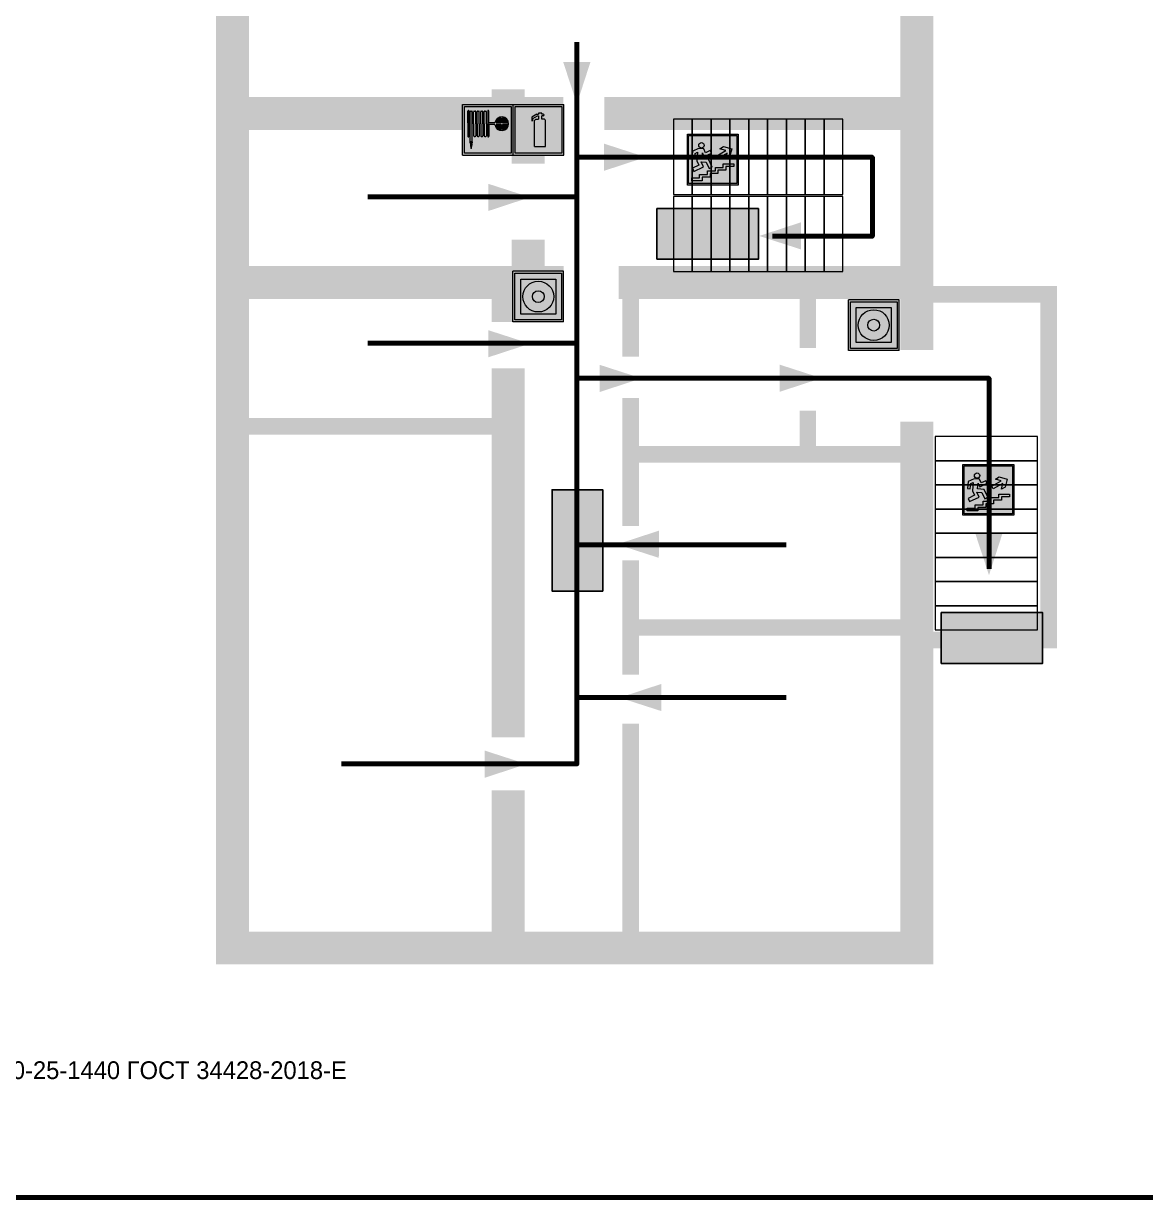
# Model space of a CAD drawing. Header units: millimetres. Extents: x 13810 to 67229, y 12374 to 21950.
# Drawn here: x 22652.4 to 22829.3, y 19873.2 to 20058.4 of the extents above; entities that cross this region are included whole.
import ezdxf

# ---------------------------------------------------------------- set-up
doc = ezdxf.new("R2010")
doc.units = ezdxf.units.MM
doc.layers.add('План_Штампы', color=7, linetype='Continuous')
doc.styles.add('обычный', font='arial.ttf')

# ---------------------------------------------------------------- blocks, each defined once
blk = doc.blocks.new('A$C7B4425F7')
at = {"true_color": 0xffffff}
blk.add_hatch(color=7, dxfattribs=at).paths.add_polyline_path([(0, 0), (-16, 0), (-16, -8), (0, -8)])
h = blk.add_hatch(color=126)
h.paths.add_polyline_path([(-0.2, -0.2), (-15.8, -0.2), (-15.8, -7.8), (-0.2, -7.8)])
h.paths.add_polyline_path([(-11.76, -2.03), (-11.76, -3.66), (-11.17, -3.66, -0.568275), (-11.17, -6.18), (-12.58, -6.18), (-12.58, -2.03)], flags=16)
h.paths.add_polyline_path([(-13.33, -4.12, -0.495768), (-13.59, -6.18), (-15.03, -6.18), (-15.03, -2.03), (-13.59, -2.03, -0.487973)], flags=16)
h.paths.add_polyline_path([(-10.25, -2.03), (-9.48, -2.03), (-9.48, -6.18), (-10.25, -6.18)], flags=16)
h.paths.add_polyline_path([(-13.84, -3.69), (-14.24, -3.69), (-14.24, -3.03), (-13.9, -3.03, -0.692621)], flags=0)
h.paths.add_polyline_path([(-9.15, -2.03), (-8.4, -2.03), (-8.04, -3.07), (-7.68, -2.03), (-6.93, -2.03), (-7.64, -4.1), (-6.93, -6.18), (-7.68, -6.18), (-8.04, -5.14), (-8.4, -6.18), (-9.15, -6.18), (-8.44, -4.1)], flags=16)
h.paths.add_polyline_path([(-11.76, -4.46), (-11.42, -4.46, -0.692621), (-11.36, -5.12), (-11.76, -5.12)], flags=0)
h.paths.add_polyline_path([(-13.9, -5.2), (-14.24, -5.2), (-14.24, -4.55), (-13.84, -4.55, -0.708038)], flags=0)
edge = h.paths.add_edge_path(flags=16)
edge.add_ellipse((-5.51, -4.08), major_axis=(0, 2.05), ratio=0.586184, start_angle=0, end_angle=360)
edge = h.paths.add_edge_path(flags=0)
edge.add_ellipse((-5.51, -4.08), major_axis=(0, 1.14), ratio=0.454828, start_angle=0, end_angle=360)
h.paths.add_polyline_path([(-4.13, -4.96, 0.377264), (-3.48, -4.52, 0.0555), (-3.16, -2.03), (-1.66, -2.03), (-1.66, -4.96), (-0.96, -4.96), (-0.96, -7.01), (-1.75, -7.01), (-1.75, -6.18), (-3.3, -6.18), (-3.3, -7.02), (-4.13, -7.02)], flags=16)
h.paths.add_polyline_path([(-2.73, -2.91), (-2.28, -2.91), (-2.28, -4.96), (-3.05, -4.96, 0.079136)], flags=0)
at = {"color": 126}
blk.add_lwpolyline([(-16, -8), (0, -8), (0, 0), (-16, 0)], close=True, dxfattribs=at)
blk = doc.blocks.new('A$C54414219')
at = {"true_color": 0xffffff}
h = blk.add_hatch(color=7, dxfattribs=at)
h.paths.add_polyline_path([(2.39, -9.45), (2.39, -18.3), (11.23, -18.3), (11.23, -9.45)], flags=0)
h.paths.add_polyline_path([(10.71, -13.87, -1), (2.92, -13.87, -1)], flags=0)
h.paths.add_polyline_path([(8.3, -13.87, -1), (5.33, -13.87, -1)], flags=0)
h.paths.add_polyline_path([(0.41, -7.47), (0.41, -20.27), (13.21, -20.27), (13.21, -7.47)])
h.paths.add_polyline_path([(0.92, -19.77), (12.71, -19.77), (12.71, -7.98), (0.92, -7.98)], flags=16)
h.paths.add_polyline_path([(11.23, -9.45), (11.23, -18.3), (2.39, -18.3), (2.39, -9.45)], flags=0)
at = {"lineweight": 5}
h = blk.add_hatch(color=242, dxfattribs=at)
h.paths.add_polyline_path([(12.71, -7.98), (0.92, -7.98), (0.92, -19.77), (12.71, -19.77)])
h.paths.add_polyline_path([(11.23, -18.3), (2.39, -18.3), (2.39, -9.45), (11.23, -9.45)], flags=16)
h.paths.add_polyline_path([(10.71, -13.87, -1), (2.92, -13.87, -1)], flags=0)
h.paths.add_polyline_path([(8.3, -13.87, -1), (5.33, -13.87, -1)], flags=0)
at = {"true_color": 0xffffff}
h = blk.add_hatch(color=7, dxfattribs=at)
h.paths.add_polyline_path([(2.39, -9.45), (2.39, -18.3), (11.23, -18.3), (11.23, -9.45)])
h.paths.add_polyline_path([(10.71, -13.87, -1), (2.92, -13.87, -1)], flags=16)
h.paths.add_polyline_path([(8.3, -13.87, -1), (5.33, -13.87, -1)], flags=0)
at = {"lineweight": 5}
h = blk.add_hatch(color=242, dxfattribs=at)
h.paths.add_polyline_path([(2.92, -13.87, 1), (10.71, -13.87, 1)])
h.paths.add_polyline_path([(8.3, -13.87, -1), (5.33, -13.87, -1)], flags=16)
at = {"color": 242, "lineweight": 5}
for p, q in [((0.41, -20.27), (0.41, -7.47)), ((0.41, -7.47), (13.21, -7.47)), ((0.41, -7.47), (13.21, -7.47)), ((13.21, -20.27), (13.21, -7.47)), ((0.41, -20.27), (13.21, -20.27))]:
    blk.add_line(p, q, dxfattribs=at)
for points in [[(0.92, -7.98), (12.71, -7.98), (12.71, -19.77), (0.92, -19.77)], [(2.39, -9.45), (11.23, -9.45), (11.23, -18.3), (2.39, -18.3)]]:
    blk.add_lwpolyline(points, close=True, dxfattribs=at)
for radius in [3.89, 1.49]:
    blk.add_circle((6.81, -13.87), radius, dxfattribs=at)
blk = doc.blocks.new('A$C37112FD5')
at = {"true_color": 0xf5f5ff}
h = blk.add_hatch(color=7, dxfattribs=at)
h.dxf.hatch_style = 1
h.paths.add_polyline_path([(12.8, -7.4), (0, -7.4), (0, -20.2), (12.8, -20.2)])
h.paths.add_polyline_path([(12.29, -7.91), (12.29, -19.69), (0.51, -19.69), (0.51, -7.91)], flags=16)
h.paths.add_polyline_path([(4.98, -9.04, -0.42597), (5.17, -9.22), (5.17, -12.25), (5.17, -15.29, -0.432244), (4.98, -15.47), (4.83, -15.47, -0.42597), (4.64, -15.29), (4.64, -12.25), (4.64, -9.22, -0.432244), (4.83, -9.04)], flags=0)
h.paths.add_polyline_path([(4.28, -9.22), (4.28, -12.25), (4.28, -15.29, -0.432244), (4.09, -15.47), (3.94, -15.47, -0.42597), (3.75, -15.29), (3.75, -12.25), (3.75, -9.22, -0.432244), (3.94, -9.04), (4.09, -9.04, -0.42597)], flags=0)
h.paths.add_polyline_path([(5.72, -9.04), (5.87, -9.04, -0.42597), (6.06, -9.22), (6.06, -12.25), (6.06, -15.29, -0.432244), (5.87, -15.47), (5.72, -15.47, -0.42597), (5.53, -15.29), (5.53, -12.25), (5.53, -9.22, -0.432244)], flags=0)
h.paths.add_polyline_path([(6.42, -8.9), (6.5, -8.9, -0.42597), (6.69, -9.08), (6.69, -12.03), (8.21, -12.03, -15.824349), (8.21, -12.47), (6.69, -12.47), (6.69, -15.42, -0.432244), (6.5, -15.6), (6.42, -15.6)], flags=0)
h.paths.add_polyline_path([(3.39, -9.22), (3.39, -12.25), (3.39, -15.29, -0.432244), (3.2, -15.47), (3.05, -15.47, -0.42597), (2.85, -15.29), (2.85, -12.25), (2.85, -9.22, -0.432244), (3.05, -9.04), (3.2, -9.04, -0.42597)], flags=0)
h.paths.add_polyline_path([(2.5, -9.22), (2.5, -16.71), (1.96, -16.71), (1.96, -9.22, -0.432244), (2.15, -9.04), (2.31, -9.04, -0.42597)], flags=0)
h.paths.add_polyline_path([(1.61, -8.9), (1.61, -15.6), (1.57, -15.6, -0.42597), (1.37, -15.42), (1.37, -12.03), (1.37, -9.09, -0.432244), (1.57, -8.9)], flags=0)
h.paths.add_polyline_path([(9.76, -10.81), (9.76, -12.03), (8.49, -12.03, -0.336371)], flags=0)
h.paths.add_polyline_path([(8.49, -12.47), (9.76, -12.47), (9.76, -13.7, -0.336371)], flags=0)
h.paths.add_polyline_path([(10.11, -10.81, -0.336371), (11.38, -12.03), (10.11, -12.03)], flags=0)
h.paths.add_polyline_path([(10.11, -12.47), (11.38, -12.47, -0.336371), (10.11, -13.7)], flags=0)
h.paths.add_polyline_path([(2.5, -16.84), (2.5, -17.05), (1.97, -17.05), (1.97, -16.84)], flags=0)
h.paths.add_polyline_path([(2.5, -17.24, -0.033778), (2.24, -18.6, -0.033778), (1.97, -17.24)], flags=0)
h = blk.add_hatch(color=242)
h.dxf.hatch_style = 1
h.paths.add_polyline_path([(12.29, -7.91), (0.51, -7.91), (0.51, -19.69), (12.29, -19.69)])
h.paths.add_polyline_path([(6.42, -15.6), (6.42, -8.9), (6.5, -8.9, -0.42597), (6.69, -9.08), (6.69, -12.03), (8.21, -12.03, -15.824349), (8.21, -12.47), (6.69, -12.47), (6.69, -15.42, -0.432244), (6.5, -15.6)], flags=16)
h.paths.add_polyline_path([(5.87, -15.47), (5.72, -15.47, -0.42597), (5.53, -15.29), (5.53, -12.25), (5.53, -9.22, -0.432244), (5.72, -9.04), (5.87, -9.04, -0.42597), (6.06, -9.22), (6.06, -12.25), (6.06, -15.29, -0.432244)], flags=16)
h.paths.add_polyline_path([(4.98, -15.47), (4.83, -15.47, -0.42597), (4.64, -15.29), (4.64, -12.25), (4.64, -9.22, -0.432244), (4.83, -9.04), (4.98, -9.04, -0.42597), (5.17, -9.22), (5.17, -12.25), (5.17, -15.29, -0.432244)], flags=16)
h.paths.add_polyline_path([(4.09, -15.47), (3.94, -15.47, -0.42597), (3.75, -15.29), (3.75, -12.25), (3.75, -9.22, -0.432244), (3.94, -9.04), (4.09, -9.04, -0.42597), (4.28, -9.22), (4.28, -12.25), (4.28, -15.29, -0.432244)], flags=16)
h.paths.add_polyline_path([(3.2, -15.47), (3.05, -15.47, -0.42597), (2.85, -15.29), (2.85, -12.25), (2.85, -9.22, -0.432244), (3.05, -9.04), (3.2, -9.04, -0.42597), (3.39, -9.22), (3.39, -12.25), (3.39, -15.29, -0.432244)], flags=16)
h.paths.add_polyline_path([(2.5, -17.05), (1.97, -17.05), (1.97, -16.84), (2.5, -16.84)], flags=16)
h.paths.add_polyline_path([(2.5, -17.24, -0.033778), (2.24, -18.6, -0.033778), (1.97, -17.24)], flags=16)
h.paths.add_polyline_path([(2.5, -16.71), (1.96, -16.71), (1.96, -9.22, -0.432244), (2.15, -9.04), (2.31, -9.04, -0.42597), (2.5, -9.22)], flags=16)
h.paths.add_polyline_path([(1.61, -15.6), (1.57, -15.6, -0.42597), (1.37, -15.42), (1.37, -12.03), (1.37, -9.09, -0.432244), (1.57, -8.9), (1.61, -8.9)], flags=16)
h.paths.add_polyline_path([(8.49, -12.47), (9.76, -12.47), (9.76, -13.7, -0.336371)], flags=0)
h.paths.add_polyline_path([(10.11, -13.7), (10.11, -12.47), (11.38, -12.47, -0.336371)], flags=0)
h.paths.add_polyline_path([(8.49, -12.03, -0.336371), (9.76, -10.81), (9.76, -12.03)], flags=0)
h.paths.add_polyline_path([(10.11, -12.03), (10.11, -10.81, -0.336371), (11.38, -12.03)], flags=0)
h = blk.add_hatch(color=7, dxfattribs=at)
h.dxf.hatch_style = 1
h.paths.add_polyline_path([(1.61, -8.9), (1.57, -8.9, 0.432244), (1.37, -9.09), (1.37, -12.03), (1.37, -15.42, 0.42597), (1.57, -15.6), (1.61, -15.6)])
h.paths.add_polyline_path([(2.5, -9.22, 0.42597), (2.31, -9.04), (2.15, -9.04, 0.432244), (1.96, -9.22), (1.96, -16.71), (2.5, -16.71)])
h.paths.add_polyline_path([(2.5, -16.84), (1.97, -16.84), (1.97, -17.05), (2.5, -17.05)])
h.paths.add_polyline_path([(2.5, -17.24), (1.97, -17.24, 0.033778), (2.24, -18.6, 0.033778)])
h.paths.add_polyline_path([(3.39, -12.25), (3.39, -9.22, 0.42597), (3.2, -9.04), (3.05, -9.04, 0.432244), (2.85, -9.22), (2.85, -12.25), (2.85, -15.29, 0.42597), (3.05, -15.47), (3.2, -15.47, 0.432244), (3.39, -15.29)])
h.paths.add_polyline_path([(4.28, -12.25), (4.28, -9.22, 0.42597), (4.09, -9.04), (3.94, -9.04, 0.432244), (3.75, -9.22), (3.75, -12.25), (3.75, -15.29, 0.42597), (3.94, -15.47), (4.09, -15.47, 0.432244), (4.28, -15.29)])
h.paths.add_polyline_path([(5.17, -12.25), (5.17, -9.22, 0.42597), (4.98, -9.04), (4.83, -9.04, 0.432244), (4.64, -9.22), (4.64, -12.25), (4.64, -15.29, 0.42597), (4.83, -15.47), (4.98, -15.47, 0.432244), (5.17, -15.29)])
h.paths.add_polyline_path([(6.06, -12.25), (6.06, -9.22, 0.42597), (5.87, -9.04), (5.72, -9.04, 0.432244), (5.53, -9.22), (5.53, -12.25), (5.53, -15.29, 0.42597), (5.72, -15.47), (5.87, -15.47, 0.432244), (6.06, -15.29)])
h.paths.add_polyline_path([(6.69, -12.47), (8.21, -12.47, 15.824349), (8.21, -12.03), (6.69, -12.03), (6.69, -9.08, 0.42597), (6.5, -8.9), (6.42, -8.9), (6.42, -15.6), (6.5, -15.6, 0.432244), (6.69, -15.42)])
h.paths.add_polyline_path([(8.49, -12.47), (9.76, -12.47), (9.76, -13.7, -0.336371)], flags=16)
h.paths.add_polyline_path([(8.49, -12.03, -0.336371), (9.76, -10.81), (9.76, -12.03)], flags=16)
h.paths.add_polyline_path([(10.11, -12.47), (11.38, -12.47, -0.336371), (10.11, -13.7)], flags=16)
h.paths.add_polyline_path([(10.11, -12.03), (10.11, -10.81, -0.336371), (11.38, -12.03)], flags=16)
h = blk.add_hatch(color=242)
h.dxf.hatch_style = 1
h.paths.add_polyline_path([(9.76, -10.81, 0.336371), (8.49, -12.03), (9.76, -12.03)])
h.paths.add_polyline_path([(10.11, -10.81), (10.11, -12.03), (11.38, -12.03, 0.336371)])
h.paths.add_polyline_path([(11.38, -12.47), (10.11, -12.47), (10.11, -13.7, 0.336371)])
h.paths.add_polyline_path([(9.76, -12.47), (8.49, -12.47, 0.336371), (9.76, -13.7)])
at = {"color": 242, "lineweight": 5}
for p, q in [((0, -20.2), (0, -7.4)), ((0, -7.4), (12.8, -7.4)), ((12.8, -20.2), (12.8, -7.4)), ((1.37, -12.03), (1.37, -9.08)), ((1.57, -8.9), (1.61, -8.9)), ((1.61, -8.9), (1.61, -15.6)), ((1.96, -16.71), (1.96, -9.22)), ((2.15, -9.04), (2.31, -9.04)), ((2.5, -16.71), (2.5, -9.22)), ((2.85, -12.25), (2.85, -9.22)), ((3.05, -9.04), (3.2, -9.04)), ((3.39, -12.25), (3.39, -9.22)), ((3.75, -12.25), (3.75, -9.22)), ((3.94, -9.04), (4.09, -9.04)), ((4.28, -12.25), (4.28, -9.22)), ((4.64, -12.25), (4.64, -9.22)), ((4.83, -9.04), (4.98, -9.04)), ((5.17, -12.25), (5.17, -9.22)), ((5.53, -12.25), (5.53, -9.22)), ((5.72, -9.04), (5.87, -9.04)), ((6.06, -12.25), (6.06, -9.22)), ((6.42, -8.9), (6.42, -15.6)), ((6.5, -8.9), (6.42, -8.9)), ((6.69, -12.03), (6.69, -9.08)), ((9.76, -10.81), (9.76, -12.03)), ((10.11, -10.81), (10.11, -12.03)), ((1.37, -12.03), (1.37, -15.42)), ((2.85, -12.25), (2.85, -15.29)), ((3.39, -12.25), (3.39, -15.29)), ((3.75, -12.25), (3.75, -15.29)), ((4.28, -12.25), (4.28, -15.29)), ((4.64, -12.25), (4.64, -15.29)), ((5.17, -12.25), (5.17, -15.29)), ((5.53, -12.25), (5.53, -15.29)), ((6.06, -12.25), (6.06, -15.29)), ((8.21, -12.03), (6.69, -12.03)), ((8.21, -12.47), (6.69, -12.47)), ((6.69, -12.47), (6.69, -15.42)), ((9.76, -12.03), (8.49, -12.03)), ((9.76, -12.47), (8.49, -12.47)), ((9.76, -12.47), (9.76, -13.7)), ((11.38, -12.03), (10.11, -12.03)), ((11.38, -12.47), (10.11, -12.47)), ((10.11, -12.47), (10.11, -13.7)), ((1.57, -15.6), (1.61, -15.6)), ((1.96, -16.71), (2.5, -16.71)), ((1.97, -16.84), (2.5, -16.84)), ((1.97, -17.05), (1.97, -16.84)), ((2.5, -17.05), (1.97, -17.05)), ((1.97, -17.24), (2.5, -17.24)), ((2.5, -16.84), (2.5, -17.05)), ((3.05, -15.47), (3.2, -15.47)), ((3.94, -15.47), (4.09, -15.47)), ((4.83, -15.47), (4.98, -15.47)), ((5.72, -15.47), (5.87, -15.47)), ((6.42, -15.6), (6.5, -15.6)), ((0, -20.2), (12.8, -20.2))]:
    blk.add_line(p, q, dxfattribs=at)
blk.add_lwpolyline([(0.51, -7.91), (12.29, -7.91), (12.29, -19.69), (0.51, -19.69)], close=True, dxfattribs=at)
for centre, radius, start, end in [((1.56, -9.09), 0.182, 87.1027, 180.6071), ((2.15, -9.22), 0.182, 87.1027, 180.6071), ((2.32, -9.22), 0.182, 359.3929, 92.8973), ((3.04, -9.22), 0.182, 87.1027, 180.6071), ((3.21, -9.22), 0.182, 359.3929, 92.8973), ((3.93, -9.22), 0.182, 87.1027, 180.6071), ((4.1, -9.22), 0.182, 359.3929, 92.8973), ((4.82, -9.22), 0.182, 87.1027, 180.6071), ((4.99, -9.22), 0.182, 359.3929, 92.8973), ((5.71, -9.22), 0.182, 87.1027, 180.6071), ((5.88, -9.22), 0.182, 359.3929, 92.8973), ((6.51, -9.09), 0.182, 359.3929, 92.8973), ((9.93, -12.25), 1.74, 187.2319, 172.7681), ((9.93, -12.25), 1.46, 96.9927, 171.3585), ((9.93, -12.25), 1.46, 8.6415, 83.0073), ((9.93, -12.25), 1.46, 188.6415, 263.0073), ((9.93, -12.25), 1.46, 276.9927, 351.3585), ((1.56, -15.42), 0.182, 179.3929, 272.8973), ((12.17, -15.98), 10.27, 187.041, 194.7793), ((-7.7, -15.98), 10.27, 345.2207, 352.959), ((3.04, -15.29), 0.182, 179.3929, 272.8973), ((3.21, -15.29), 0.182, 267.1027, 0.6071), ((3.93, -15.29), 0.182, 179.3929, 272.8973), ((4.1, -15.29), 0.182, 267.1027, 0.6071), ((4.82, -15.29), 0.182, 179.3929, 272.8973), ((4.99, -15.29), 0.182, 267.1027, 0.6071), ((5.71, -15.29), 0.182, 179.3929, 272.8973), ((5.88, -15.29), 0.182, 267.1027, 0.6071), ((6.51, -15.42), 0.182, 267.1027, 0.6071)]:
    blk.add_arc(centre, radius, start, end, dxfattribs=at)
blk = doc.blocks.new('A$C32E8229D')
at = {"true_color": 0xffffff}
blk.add_hatch(color=7, dxfattribs=at).paths.add_polyline_path([(0, 0), (0, -8), (16, -8), (16, 0)])
h = blk.add_hatch(color=126)
h.paths.add_polyline_path([(0.2, -0.2), (15.8, -0.2), (15.8, -7.8), (0.2, -7.8)])
h.paths.add_polyline_path([(13.49, -2.05), (12.08, -2.05), (11.37, -2.63, 0.162397), (11.29, -2.84), (11.29, -3.63), (10.35, -3.63), (10.35, -4.05), (11.68, -4.05), (11.68, -3.48), (12.26, -4.28), (11.29, -5.1), (11.29, -6.78), (11.85, -6.78), (11.85, -5.44), (12.8, -4.64), (12.8, -5.94), (14.46, -5.94), (14.46, -5.39), (13.45, -5.39), (13.45, -3.97), (12.46, -2.59), (13.15, -2.59), (13.69, -3.34), (14.18, -3)], flags=16)
h.paths.add_polyline_path([(10.74, -1.82, 1), (11.8, -1.82, 1)], flags=16)
h.paths.add_polyline_path([(9.39, -3.59), (5.99, -3.59), (6.56, -3.03), (5.91, -3.03), (5.1, -3.83), (5.91, -4.64), (6.56, -4.64), (5.99, -4.09), (9.39, -4.09)], flags=16)
h.paths.add_polyline_path([(4.29, -1.08), (1.72, -1.08), (1.72, -6.6), (4.29, -6.6)], flags=16)
at = {"color": 126}
blk.add_lwpolyline([(16, -8), (0, -8), (0, 0), (16, 0)], close=True, dxfattribs=at)
blk = doc.blocks.new('вверх')
at = {"lineweight": 0, "true_color": 0xffffff}
h = blk.add_hatch(color=7, dxfattribs=at)
h.dxf.hatch_style = 1
h.paths.add_polyline_path([(40999.03, -4475.37), (41000.53, -4474.51), (40999.62, -4474.22), (41000.2, -4473.88), (41001.48, -4474.22), (41001.13, -4475.49), (41000.55, -4475.82), (41000.76, -4474.91), (40999.27, -4475.77)], flags=0)
h.paths.add_polyline_path([(40998.09, -4474.5), (40998.28, -4474.89), (40997.14, -4475.43), (40996.89, -4474.92), (40996.87, -4474.87), (40996.8, -4475.75), (40997.81, -4475.85), (40998.41, -4477.11), (40997.94, -4477.33), (40997.47, -4476.34), (40996.66, -4476.28), (40997.03, -4477.06), (40995.52, -4477.78), (40995.29, -4477.28), (40996.32, -4476.79), (40996, -4476.11), (40996.09, -4474.77), (40995.72, -4474.94), (40995.64, -4475.77), (40995.2, -4475.72), (40995.3, -4474.63), (40995.33, -4474.61), (40996.23, -4474.19), (40997.09, -4474.25), (40997.37, -4474.84)], flags=0)
h.paths.add_polyline_path([(40997.14, -4473.68, -1), (40996.29, -4473.68, -1)], flags=0)
h.paths.add_polyline_path([(41000.58, -4477.58), (41000.58, -4477.03), (41001.81, -4477.03), (41001.81, -4476.6), (41000.15, -4476.6), (41000.15, -4477.16), (40998.9, -4477.16), (40998.9, -4477.72), (40997.65, -4477.72), (40997.65, -4478.27), (40996.41, -4478.27), (40996.41, -4478.82), (40995.17, -4478.82), (40995.17, -4479.25), (40995.41, -4479.25), (40996.84, -4479.25), (40996.84, -4478.69), (40998.09, -4478.69), (40998.09, -4478.13), (40999.32, -4478.13), (40999.32, -4477.58)], flags=0)
h.paths.add_polyline_path([(41002.49, -4471.94), (40994.49, -4471.94), (40994.49, -4479.94), (41002.49, -4479.94)])
h.paths.add_polyline_path([(41002.28, -4479.72), (40994.69, -4479.72), (40994.69, -4472.14), (41002.28, -4472.14)], flags=16)
h.paths.add_polyline_path([(41001.81, -4476.6), (41001.81, -4477.03), (41000.58, -4477.03), (41000.58, -4477.58), (40999.32, -4477.58), (40999.32, -4478.13), (40998.09, -4478.13), (40998.09, -4478.69), (40996.84, -4478.69), (40996.84, -4479.25), (40995.17, -4479.25), (40995.17, -4478.82), (40996.41, -4478.82), (40996.41, -4478.27), (40997.65, -4478.27), (40997.65, -4477.72), (40998.9, -4477.72), (40998.9, -4477.16), (41000.15, -4477.16), (41000.15, -4476.6)], flags=0)
at = {"lineweight": 0}
h = blk.add_hatch(color=126, dxfattribs=at)
h.dxf.hatch_style = 1
h.paths.add_polyline_path([(40994.69, -4479.72), (41002.28, -4479.72), (41002.28, -4472.14), (40994.69, -4472.14)])
h.paths.add_polyline_path([(40999.03, -4475.37), (41000.53, -4474.51), (40999.62, -4474.22), (41000.2, -4473.88), (41001.48, -4474.22), (41001.13, -4475.49), (41000.55, -4475.82), (41000.76, -4474.91), (40999.27, -4475.77)], flags=16)
h.paths.add_polyline_path([(40997.09, -4474.25), (40997.37, -4474.84), (40998.09, -4474.5), (40998.28, -4474.89), (40997.14, -4475.43), (40996.89, -4474.92), (40996.87, -4474.87), (40996.8, -4475.75), (40997.81, -4475.85), (40998.41, -4477.11), (40997.94, -4477.33), (40997.47, -4476.34), (40996.66, -4476.28), (40997.03, -4477.06), (40995.52, -4477.78), (40995.29, -4477.28), (40996.32, -4476.79), (40996, -4476.11), (40996.09, -4474.77), (40995.72, -4474.94), (40995.64, -4475.77), (40995.2, -4475.72), (40995.3, -4474.63), (40995.33, -4474.61), (40996.23, -4474.19)], flags=16)
h.paths.add_polyline_path([(40996.29, -4473.68, -1), (40997.14, -4473.68, -1)], flags=16)
h.paths.add_polyline_path([(40997.65, -4477.72), (40998.9, -4477.72), (40998.9, -4477.16), (41000.15, -4477.16), (41000.15, -4476.6), (41001.81, -4476.6), (41001.81, -4477.03), (41000.58, -4477.03), (41000.58, -4477.58), (40999.32, -4477.58), (40999.32, -4478.13), (40998.09, -4478.13), (40998.09, -4478.69), (40996.84, -4478.69), (40996.84, -4479.25), (40995.17, -4479.25), (40995.17, -4478.82), (40996.41, -4478.82), (40996.41, -4478.27), (40997.65, -4478.27)], flags=16)
at = {"lineweight": 0, "true_color": 0xffffff}
h = blk.add_hatch(color=7, dxfattribs=at)
h.dxf.hatch_style = 1
h.paths.add_polyline_path([(40997.14, -4473.68, 1), (40996.29, -4473.68, 1)])
h.paths.add_polyline_path([(40998.28, -4474.89), (40998.09, -4474.5), (40997.37, -4474.84), (40997.09, -4474.25), (40996.23, -4474.19), (40995.33, -4474.61), (40995.3, -4474.63), (40995.2, -4475.72), (40995.64, -4475.77), (40995.72, -4474.94), (40996.09, -4474.77), (40996, -4476.11), (40996.32, -4476.79), (40995.29, -4477.28), (40995.52, -4477.78), (40997.03, -4477.06), (40996.66, -4476.28), (40997.47, -4476.34), (40997.94, -4477.33), (40998.41, -4477.11), (40997.81, -4475.85), (40996.8, -4475.75), (40996.87, -4474.87), (40996.89, -4474.92), (40997.14, -4475.43)])
h.paths.add_polyline_path([(40998.09, -4478.13), (40999.32, -4478.13), (40999.32, -4477.58), (41000.58, -4477.58), (41000.58, -4477.03), (41001.81, -4477.03), (41001.81, -4476.6), (41000.15, -4476.6), (41000.15, -4477.16), (40998.9, -4477.16), (40998.9, -4477.72), (40997.65, -4477.72), (40997.65, -4478.27), (40996.41, -4478.27), (40996.41, -4478.82), (40995.17, -4478.82), (40995.17, -4479.25), (40995.41, -4479.25), (40996.84, -4479.25), (40996.84, -4478.69), (40998.09, -4478.69)])
h.paths.add_polyline_path([(40999.03, -4475.37), (40999.27, -4475.77), (41000.76, -4474.91), (41000.55, -4475.82), (41001.13, -4475.49), (41001.48, -4474.22), (41000.2, -4473.88), (40999.62, -4474.22), (41000.53, -4474.51)])
at = {"color": 126, "lineweight": 0}
for points in [[(40994.49, -4471.94), (41002.49, -4471.94), (41002.49, -4479.94), (40994.49, -4479.94)], [(40994.69, -4472.14), (41002.28, -4472.14), (41002.28, -4479.72), (40994.69, -4479.72)]]:
    blk.add_lwpolyline(points, close=True, dxfattribs=at)
for points in [[(40996.89, -4474.92), (40997.14, -4475.43), (40998.28, -4474.89), (40998.09, -4474.5), (40997.37, -4474.84), (40997.09, -4474.25), (40996.23, -4474.19), (40995.33, -4474.61), (40995.3, -4474.63), (40995.2, -4475.72), (40995.64, -4475.77), (40995.72, -4474.94), (40996.09, -4474.77), (40996, -4476.11), (40996.32, -4476.79), (40995.29, -4477.28), (40995.52, -4477.78), (40997.03, -4477.06), (40996.66, -4476.28), (40997.47, -4476.34), (40997.94, -4477.33), (40998.41, -4477.11), (40997.81, -4475.85), (40996.8, -4475.75), (40996.87, -4474.87), (40996.89, -4474.92)], [(41001.48, -4474.22), (41001.13, -4475.49), (41000.55, -4475.82), (41000.76, -4474.91), (40999.27, -4475.77), (40999.03, -4475.37), (41000.53, -4474.51), (40999.62, -4474.22), (41000.2, -4473.88), (41001.48, -4474.22)], [(40995.41, -4479.25), (40995.17, -4479.25), (40995.17, -4478.82), (40996.41, -4478.82), (40996.41, -4478.27), (40997.65, -4478.27), (40997.65, -4477.72), (40998.9, -4477.72), (40998.9, -4477.16), (41000.15, -4477.16), (41000.15, -4476.6), (41001.81, -4476.6), (41001.81, -4477.03), (41000.58, -4477.03), (41000.58, -4477.58), (40999.32, -4477.58), (40999.32, -4478.13), (40998.09, -4478.13), (40998.09, -4478.69), (40996.84, -4478.69), (40996.84, -4479.25), (40995.17, -4479.25)]]:
    blk.add_lwpolyline(points, dxfattribs=at)
blk.add_circle((40996.71, -4473.68), 0.426, dxfattribs=at)
blk = doc.blocks.new('A$C3AD82952')
at = {"true_color": 0xf5f5ff}
h = blk.add_hatch(color=7, dxfattribs=at)
h.dxf.hatch_style = 1
h.paths.add_polyline_path([(8.21, 8.73, 0.414214), (7.89, 9.05), (7.22, 9.05), (7.22, 9.92), (7.59, 9.92, 1), (7.57, 10.36), (7.22, 10.36), (7.22, 10.6), (6.43, 10.6), (6.43, 10.36), (6.01, 10.36), (4.74, 9.59), (4.74, 8.69), (4.98, 8.73), (4.98, 9.26), (6.12, 9.91), (6.43, 9.91), (6.43, 9.05), (5.76, 9.05, 0.414214), (5.44, 8.73), (5.44, 2.2), (8.21, 2.2)], flags=0)
h.paths.add_polyline_path([(12.8, 12.8), (0, 12.8), (0, 0), (12.8, 0)])
h.paths.add_polyline_path([(0.51, 12.29), (12.29, 12.29), (12.29, 0.51), (0.51, 0.51)], flags=16)
h.paths.add_polyline_path([(4.74, 9.59), (6.01, 10.36), (6.43, 10.36), (6.43, 10.6), (7.22, 10.6), (7.22, 10.36), (7.59, 10.36, -0.94586), (7.59, 9.92), (7.22, 9.92), (7.22, 9.05), (7.89, 9.05, -0.414214), (8.21, 8.73), (8.21, 2.2), (5.44, 2.2), (5.44, 8.73, -0.414214), (5.76, 9.05), (6.43, 9.05), (6.43, 9.91), (6.12, 9.91), (4.98, 9.26), (4.98, 8.73), (4.74, 8.69)], flags=0)
h = blk.add_hatch(color=242)
h.dxf.hatch_style = 1
h.paths.add_polyline_path([(12.29, 12.29), (0.51, 12.29), (0.51, 0.51), (12.29, 0.51)])
h.paths.add_polyline_path([(4.74, 8.69), (4.74, 9.59), (6.01, 10.36), (6.43, 10.36), (6.43, 10.6), (7.22, 10.6), (7.22, 10.36), (7.59, 10.36, -0.94586), (7.59, 9.92), (7.22, 9.92), (7.22, 9.05), (7.89, 9.05, -0.414214), (8.21, 8.73), (8.21, 2.2), (5.44, 2.2), (5.44, 8.73, -0.414214), (5.76, 9.05), (6.43, 9.05), (6.43, 9.91), (6.12, 9.91), (4.98, 9.26), (4.98, 8.73)], flags=16)
h = blk.add_hatch(color=7, dxfattribs=at)
h.dxf.hatch_style = 1
h.paths.add_polyline_path([(8.21, 8.73, 0.414214), (7.89, 9.05), (7.22, 9.05), (7.22, 9.92), (7.59, 9.92, 1), (7.57, 10.36), (7.22, 10.36), (7.22, 10.6), (6.43, 10.6), (6.43, 10.36), (6.01, 10.36), (4.74, 9.59), (4.74, 8.69), (4.98, 8.73), (4.98, 9.26), (6.12, 9.91), (6.43, 9.91), (6.43, 9.05), (5.76, 9.05, 0.414214), (5.44, 8.73), (5.44, 2.2), (8.21, 2.2)])
at = {"color": 242, "lineweight": 5}
for p, q in [((0, 0), (0, 12.8)), ((0, 12.8), (12.8, 12.8)), ((12.8, 0), (12.8, 12.8)), ((6.01, 10.36), (4.74, 9.59)), ((4.74, 9.59), (4.74, 8.69)), ((4.98, 9.26), (6.12, 9.91)), ((4.98, 8.73), (4.98, 9.26)), ((5.76, 9.05), (6.43, 9.05)), ((6.01, 10.36), (6.43, 10.36)), ((6.12, 9.91), (6.43, 9.91)), ((7.22, 10.6), (6.43, 10.6)), ((6.43, 10.6), (6.43, 10.36)), ((6.43, 9.91), (6.43, 9.05)), ((7.22, 10.36), (7.22, 10.6)), ((7.59, 10.36), (7.22, 10.36)), ((7.22, 9.05), (7.22, 9.92)), ((7.59, 9.92), (7.22, 9.92)), ((7.89, 9.05), (7.22, 9.05)), ((4.74, 8.69), (4.98, 8.73)), ((5.44, 2.2), (5.44, 8.73)), ((8.21, 2.2), (8.21, 8.73)), ((0, 0), (12.8, 0)), ((5.44, 2.2), (8.21, 2.2))]:
    blk.add_line(p, q, dxfattribs=at)
blk.add_lwpolyline([(0.51, 12.29), (12.29, 12.29), (12.29, 0.51), (0.51, 0.51)], close=True, dxfattribs=at)
for centre, radius, start, end in [((5.76, 8.73), 0.32, 90, 180), ((7.58, 10.14), 0.223, 273.1875, 86.8125), ((7.89, 8.73), 0.32, 0, 90)]:
    blk.add_arc(centre, radius, start, end, dxfattribs=at)

msp = doc.modelspace()

# ---------------------------------------------------------------- linework, layer by layer
at = {"color": 2, "lineweight": 100}
for points in [[(22515.78, 20268.18), (23115.78, 20268.18), (23115.78, 19873.18), (22515.78, 19873.18)], [(22515.78, 19873.18), (23115.78, 19873.18), (23115.78, 19478.18), (22515.78, 19478.18)]]:
    msp.add_lwpolyline(points, close=True, dxfattribs=at)
at = {"lineweight": 100}
for points, const_width in [([(22793.24, 20006.89), (22793.24, 20148.84), (22728.81, 20148.84), (22728.81, 20139.79), (22728.81, 20173.25), (22657.96, 20173.25), (22657.96, 20124.47), (22708.48, 20124.47)], 5.2), ([(22685.36, 20124.47), (22685.36, 19912.54), (22793.24, 19912.54), (22793.24, 19995.56)], 5.2), ([(22728.81, 20048.01), (22728.81, 20044.17), (22685.36, 20044.17), (22737.52, 20044.17)], 5.2), ([(22731.97, 20044.17), (22731.97, 20036.28)], 5.2), ([(22793.24, 20044.17), (22744, 20044.17)], 5.2), ([(22731.97, 20024.3), (22731.97, 20017.54), (22685.36, 20017.54), (22737.57, 20017.54)], 5.2), ([(22728.81, 20017.54), (22728.81, 20011.29)], 5.2), ([(22746.26, 20017.54), (22793.24, 20017.54)], 5.2), ([(22748.14, 20005.82), (22748.14, 20017.72)], 2.6), ([(22776.08, 20007.2), (22776.08, 20015.9)], 2.6), ([(22809.3, 19961.13), (22814.05, 19961.13), (22814.05, 20015.64), (22793.99, 20015.64)], 2.6), ([(22728.81, 20004), (22728.81, 19945.79)], 5.2), ([(22748.14, 19979.1), (22748.14, 19999.32)], 2.6), ([(22748.14, 19990.41), (22793.07, 19990.41), (22776.08, 19990.41), (22776.08, 19997.29)], 2.6), ([(22728.75, 19994.84), (22685.28, 19994.84)], 2.6), ([(22748.14, 19955.63), (22748.14, 19973.67)], 2.6), ([(22748.14, 19963.1), (22792.67, 19963.1)], 2.6), ([(22794.07, 19961.13), (22800.19, 19961.13)], 2.6), ([(22748.14, 19911.97), (22748.14, 19947.93)], 2.6), ([(22728.81, 19912.54), (22728.81, 19937.39)], 5.2)]:
    msp.add_lwpolyline(points, dxfattribs=dict(at, const_width=const_width))
at = {"color": 126, "lineweight": 100, "true_color": 0x008754}
for points in [[(22739.66, 20002.42), (22739.66, 20055.41)], [(22739.66, 20037.27), (22786.27, 20037.27), (22786.27, 20024.81), (22770.51, 20024.81)], [(22706.67, 20031.02), (22739.66, 20031.02)], [(22706.67, 20007.94), (22739.66, 20007.94)], [(22804.65, 19972.33), (22804.65, 20002.42), (22739.66, 20002.42), (22739.66, 19941.57), (22702.53, 19941.57)], [(22739.66, 19976.16), (22772.65, 19976.16)], [(22739.66, 19952.04), (22772.65, 19952.04)]]:
    msp.add_lwpolyline(points, dxfattribs=at)
at = {"lineweight": 0}
for points in [[(22757.86, 20031.38), (22757.86, 20043.26), (22754.89, 20043.26), (22754.89, 20031.38)], [(22760.82, 20031.38), (22760.82, 20043.26), (22757.86, 20043.26), (22757.86, 20031.38)], [(22763.79, 20031.38), (22763.79, 20043.26), (22760.82, 20043.26), (22760.82, 20031.38)], [(22766.76, 20031.38), (22766.76, 20043.26), (22763.79, 20043.26), (22763.79, 20031.38)], [(22769.73, 20031.38), (22769.73, 20043.26), (22766.76, 20043.26), (22766.76, 20031.38)], [(22772.7, 20031.38), (22772.7, 20043.26), (22769.73, 20043.26), (22769.73, 20031.38)], [(22775.66, 20031.38), (22775.66, 20043.26), (22772.7, 20043.26), (22772.7, 20031.38)], [(22778.63, 20031.38), (22778.63, 20043.26), (22775.66, 20043.26), (22775.66, 20031.38)], [(22781.6, 20031.38), (22781.6, 20043.26), (22778.63, 20043.26), (22778.63, 20031.38)], [(22757.86, 20019.23), (22757.86, 20031.1), (22754.89, 20031.1), (22754.89, 20019.23)], [(22760.82, 20019.23), (22760.82, 20031.1), (22757.86, 20031.1), (22757.86, 20019.23)], [(22763.79, 20019.23), (22763.79, 20031.1), (22760.82, 20031.1), (22760.82, 20019.23)], [(22766.76, 20019.23), (22766.76, 20031.1), (22763.79, 20031.1), (22763.79, 20019.23)], [(22769.73, 20019.23), (22769.73, 20031.1), (22766.76, 20031.1), (22766.76, 20019.23)], [(22772.7, 20019.23), (22772.7, 20031.1), (22769.73, 20031.1), (22769.73, 20019.23)], [(22775.66, 20019.23), (22775.66, 20031.1), (22772.7, 20031.1), (22772.7, 20019.23)], [(22778.63, 20019.23), (22778.63, 20031.1), (22775.66, 20031.1), (22775.66, 20019.23)], [(22781.6, 20019.23), (22781.6, 20031.1), (22778.63, 20031.1), (22778.63, 20019.23)], [(22812.31, 19989.4), (22812.31, 19993.2), (22796.15, 19993.2), (22796.15, 19989.4)], [(22812.31, 19985.59), (22812.31, 19989.4), (22796.15, 19989.4), (22796.15, 19985.59)], [(22812.31, 19981.78), (22812.31, 19985.59), (22796.15, 19985.59), (22796.15, 19981.78)], [(22812.31, 19977.97), (22812.31, 19981.78), (22796.15, 19981.78), (22796.15, 19977.97)], [(22812.31, 19974.16), (22812.31, 19977.97), (22796.15, 19977.97), (22796.15, 19974.16)], [(22812.31, 19970.35), (22812.31, 19974.16), (22796.15, 19974.16), (22796.15, 19970.35)], [(22812.31, 19966.54), (22812.31, 19970.35), (22796.15, 19970.35), (22796.15, 19966.54)], [(22812.31, 19962.74), (22812.31, 19966.54), (22796.15, 19966.54), (22796.15, 19962.74)]]:
    msp.add_lwpolyline(points, close=True, dxfattribs=at)
at = {"layer": 'План_Штампы', "color": 126, "true_color": 0x008754}
for points in [[(22737.5, 20052.29), (22741.79, 20052.28), (22739.66, 20045.7)], [(22743.93, 20035.13), (22743.94, 20039.42), (22750.52, 20037.29)], [(22725.67, 20028.79), (22725.68, 20033.09), (22732.27, 20030.96)], [(22775.01, 20027.02), (22775, 20022.73), (22768.41, 20024.86)], [(22725.67, 20005.71), (22725.68, 20010), (22732.27, 20007.87)], [(22743.25, 20000.24), (22743.26, 20004.53), (22749.84, 20002.4)], [(22771.62, 20000.27), (22771.64, 20004.56), (22778.22, 20002.43)], [(22752.59, 19978.37), (22752.58, 19974.08), (22745.99, 19976.21)], [(22802.47, 19977.96), (22806.77, 19977.95), (22804.64, 19971.36)], [(22752.99, 19954.2), (22752.98, 19949.91), (22746.39, 19952.03)], [(22725.12, 19939.39), (22725.13, 19943.68), (22731.72, 19941.55)]]:
    msp.add_solid(points, dxfattribs=at)

# ---------------------------------------------------------------- block references
for name, p, xscale, yscale, zscale in [('A$C37112FD5', (22721.6, 20050.22), 0.6249984004534781, 0.6249984004534781, 0.6249984004534781), ('A$C3AD82952', (22729.6, 20037.6), 0.625, 0.625, 0.625)]:
    msp.add_blockref(name, p, dxfattribs=dict(xscale=xscale, yscale=yscale, zscale=zscale))
for p in [(-18237.41, 24512.83), (-18193.95, 24460.74)]:
    msp.add_blockref('вверх', p)
at = {"xscale": 0.625, "yscale": 0.625, "zscale": 0.625, "rotation": 90}
for p in [(22724.9, 20011.04), (22777.8, 20006.54)]:
    msp.add_blockref('A$C54414219', p, dxfattribs=at)
at = {"layer": 'План_Штампы'}
for p in [(22768.28, 20029.18), (22813.1, 19965.44)]:
    msp.add_blockref('A$C7B4425F7', p, dxfattribs=at)
at = {"layer": 'План_Штампы', "color": 126, "true_color": 0x008754, "xscale": -1, "rotation": 90}
msp.add_blockref('A$C32E8229D', (22735.74, 19984.83), dxfattribs=at)

# ---------------------------------------------------------------- texts
at = {"lineweight": 0, "insert": (22629.34, 19892.86), "char_height": 2.8, "width": 191.3484, "attachment_point": 5, "style": 'обычный'}
msp.add_mtext('\\pi-8.4,l8.4,t8.4;{\\fProxima Nova Rg|b0|i0|c204|p2;ИЗГОТОВИТЕЛЬ: ИП АНДРЕЕВ А. А.\\fProxima Nova Rg|b0|i0|c0|p2; \\fProxima Nova Rg|b0|i0|c204|p2;ФП-24 - 2022/ 200-25-1440 ГОСТ 34428-2018-Е\\H1.2266x; }', dxfattribs=at)

doc.saveas('drawing.dxf')
